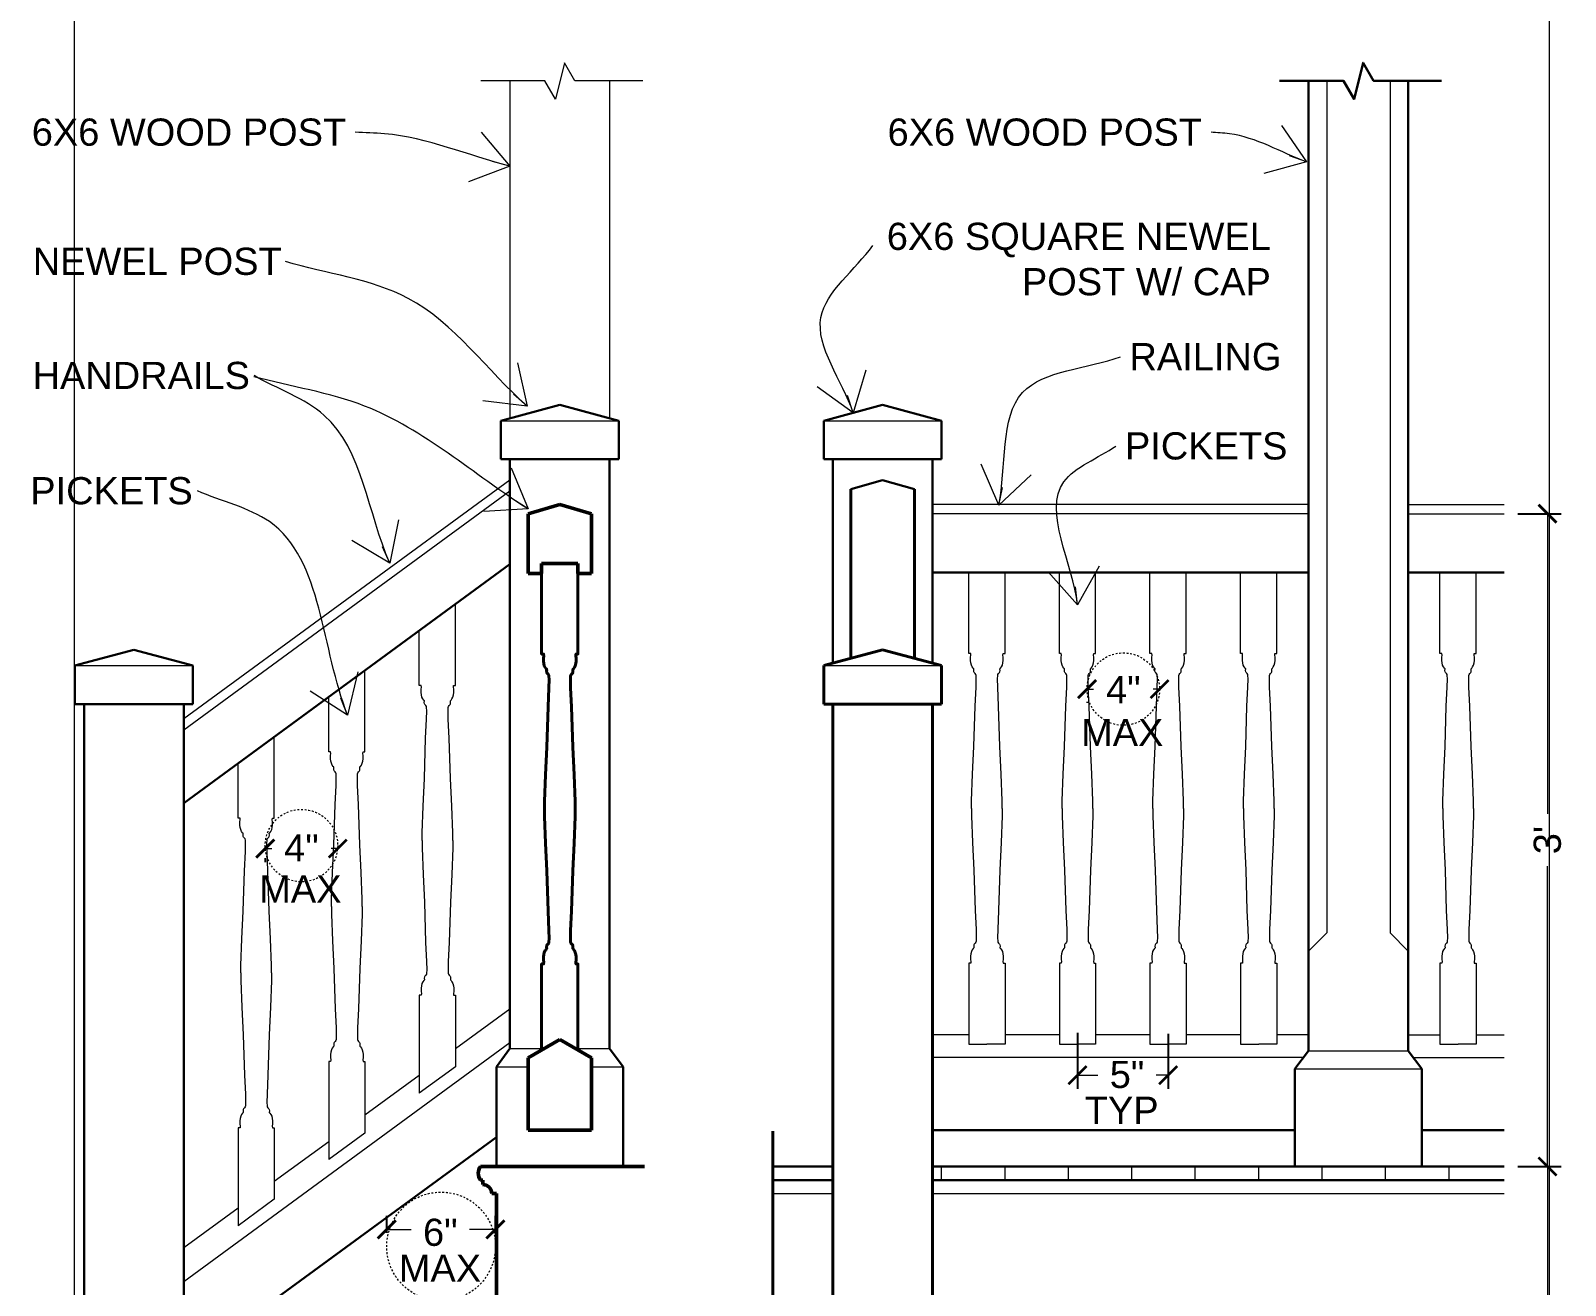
# Model space of a CAD drawing. Header units: inches. Extents: x -4969 to 16721, y 2489 to 24693.
# Drawn here: x 1691.4 to 1776.1, y 3640.9 to 3710.1 of the extents above; entities that cross this region are included whole.
import ezdxf

# ---------------------------------------------------------------- set-up
doc = ezdxf.new("R2010")
doc.units = ezdxf.units.IN
doc.header["$MEASUREMENT"] = 0
doc.linetypes.add('DASHED2', pattern=[0.375, 0.25, -0.125])
doc.layers.get('0').update_dxf_attribs({"lineweight": 5})
doc.layers.add('0-NPLT', color=1, linetype='Continuous', plot=False)
for name, color, linetype, lineweight in [('1', 1, 'Continuous', 9), ('2', 6, 'Continuous', 20), ('3', 3, 'Continuous', 30), ('4', 2, 'Continuous', 40), ('5', 4, 'Continuous', 50), ('A-DIMSx', 7, 'Continuous', 9), ('A-TEXTx', 7, 'Continuous', 20)]:
    doc.layers.add(name, color=color, linetype=linetype, lineweight=lineweight)
doc.styles.get("Standard").update_dxf_attribs({"font": 'Arial.ttf'})
doc.dimstyles.get("Standard").update_dxf_attribs({"dimtxt": 3, "dimasz": 2, "dimexe": 0.03125, "dimexo": 0.0625, "dimgap": 0.03125, "dimtad": 0, "dimtoh": 1, "dimdec": 4, "dimlfac": 0.99985, "dimzin": 0, "dimdsep": 46, "dimlunit": 4, "dimtxsty": 'Standard', "dimblk": 'ARCHTICK', "dimblk1": 'ARCHTICK', "dimblk2": 'ARCHTICK', "dimcen": 0.09, "dimclrt": 256, "dimadec": 0, "dimazin": 0, "dimtfac": 1, "dimtdec": 4, "dimtofl": 0, "dimtmove": 0, "dimatfit": 3, "dimfxl": 1, "dimtolj": 1, "dimtzin": 0, "dimarcsym": 0})

# ---------------------------------------------------------------- blocks, each defined once
blk = doc.blocks.new('_ArchTick')
at = {"color": 0, "linetype": 'ByBlock', "lineweight": 0, "const_width": 0.15}
blk.add_lwpolyline([(-0.5, -0.5), (0.5, 0.5)], dxfattribs=at)
blk = doc.blocks.new('*D688')
at = {"layer": 'A-DIMSx', "color": 0, "lineweight": -2, "ltscale": 0.1, "transparency": 16777216}
for p, q in [((1773.432, 3683.427), (1775.825, 3683.427)), ((1773.432, 3647.427), (1775.825, 3647.427))]:
    blk.add_line(p, q, dxfattribs=at)
at = {"layer": 'A-DIMSx', "color": 0, "lineweight": 5, "ltscale": 0.1, "transparency": 16777216}
for p, q in [((1775.075, 3683.427), (1775.075, 3666.866)), ((1775.075, 3647.427), (1775.075, 3663.987))]:
    blk.add_line(p, q, dxfattribs=at)
at = {"layer": 'Defpoints', "color": 0, "ltscale": 0.1, "transparency": 16777216}
for p in [(1772.682, 3683.427), (1775.075, 3683.427), (1772.682, 3647.427)]:
    blk.add_point(p, dxfattribs=at)
at = {"layer": 'A-DIMSx', "color": 0, "lineweight": 5, "ltscale": 0.1, "transparency": 16777216}
for p, rotation in [((1775.075, 3683.427), 90), ((1775.075, 3647.427), 270)]:
    blk.add_blockref('_ArchTick', p, dxfattribs=dict(at, rotation=rotation))
at = {"layer": 'A-DIMSx', "ltscale": 0.1, "transparency": 16777216, "insert": (1775.075, 3665.427), "char_height": 1.5, "attachment_point": 5, "rotation": 90}
blk.add_mtext("\\A1;3'", dxfattribs=at)
blk = doc.blocks.new('*D689')
at = {"layer": 'A-DIMSx', "color": 0, "lineweight": -2, "ltscale": 0.1, "transparency": 16777216}
for p, q in [((1773.432, 3647.427), (1775.825, 3647.427)), ((1773.432, 3622.957), (1775.825, 3622.957))]:
    blk.add_line(p, q, dxfattribs=at)
at = {"layer": 'A-DIMSx', "color": 0, "lineweight": 5, "ltscale": 0.1, "transparency": 16777216}
for p, q in [((1775.075, 3647.427), (1775.075, 3639.726)), ((1775.075, 3622.957), (1775.075, 3630.658))]:
    blk.add_line(p, q, dxfattribs=at)
at = {"layer": 'Defpoints', "color": 0, "ltscale": 0.1, "transparency": 16777216}
for p in [(1772.682, 3647.427), (1772.682, 3622.957), (1775.075, 3622.957)]:
    blk.add_point(p, dxfattribs=at)
at = {"layer": 'A-DIMSx', "color": 0, "lineweight": 5, "ltscale": 0.1, "transparency": 16777216}
for p, rotation in [((1775.075, 3647.427), 90), ((1775.075, 3622.957), 270)]:
    blk.add_blockref('_ArchTick', p, dxfattribs=dict(at, rotation=rotation))
at = {"layer": 'A-DIMSx', "ltscale": 0.1, "transparency": 16777216, "insert": (1775.075, 3635.192), "char_height": 1.5, "attachment_point": 5, "rotation": 90}
blk.add_mtext('\\A1;VARIES', dxfattribs=at)
blk = doc.blocks.new('*D690')
at = {"layer": 'A-DIMSx', "color": 0, "lineweight": -2, "ltscale": 0.1, "transparency": 16777216}
for p, q in [((1711.031, 3643.763), (1711.031, 3644.702)), ((1717.031, 3643.763), (1717.031, 3644.702))]:
    blk.add_line(p, q, dxfattribs=at)
at = {"layer": 'A-DIMSx', "color": 0, "lineweight": 5, "ltscale": 0.1, "transparency": 16777216}
for p, q in [((1711.031, 3643.952), (1712.374, 3643.952)), ((1717.031, 3643.952), (1715.606, 3643.952))]:
    blk.add_line(p, q, dxfattribs=at)
at = {"layer": 'Defpoints', "color": 0, "ltscale": 0.1, "transparency": 16777216}
for p in [(1717.031, 3643.952), (1711.031, 3643.013), (1717.031, 3643.013)]:
    blk.add_point(p, dxfattribs=at)
at = {"layer": 'A-DIMSx', "color": 0, "lineweight": 5, "ltscale": 0.1, "transparency": 16777216, "rotation": 180}
blk.add_blockref('_ArchTick', (1711.031, 3643.952), dxfattribs=at)
at = {"layer": 'A-DIMSx', "color": 0, "lineweight": 5, "ltscale": 0.1, "transparency": 16777216}
blk.add_blockref('_ArchTick', (1717.031, 3643.952), dxfattribs=at)
at = {"layer": 'A-DIMSx', "ltscale": 0.1, "transparency": 16777216, "insert": (1713.99, 3643.785), "char_height": 1.5, "attachment_point": 5}
blk.add_mtext('\\A1;6"', dxfattribs=at)
blk = doc.blocks.new('*D691')
at = {"layer": 'A-DIMSx', "color": 0, "lineweight": -2, "ltscale": 0.1, "transparency": 16777216}
for p, q in [((1749.145, 3654.803), (1749.145, 3651.706)), ((1754.145, 3654.748), (1754.145, 3651.706))]:
    blk.add_line(p, q, dxfattribs=at)
at = {"layer": 'A-DIMSx', "color": 0, "lineweight": 5, "ltscale": 0.1, "transparency": 16777216}
for p, q in [((1749.145, 3652.456), (1750.266, 3652.456)), ((1754.145, 3652.456), (1753.49, 3652.456))]:
    blk.add_line(p, q, dxfattribs=at)
at = {"layer": 'Defpoints', "color": 0, "ltscale": 0.1, "transparency": 16777216}
for p in [(1749.145, 3655.553), (1754.145, 3655.498), (1754.145, 3652.456)]:
    blk.add_point(p, dxfattribs=at)
at = {"layer": 'A-DIMSx', "color": 0, "lineweight": 5, "ltscale": 0.1, "transparency": 16777216, "rotation": 180}
blk.add_blockref('_ArchTick', (1749.145, 3652.456), dxfattribs=at)
at = {"layer": 'A-DIMSx', "color": 0, "lineweight": 5, "ltscale": 0.1, "transparency": 16777216}
blk.add_blockref('_ArchTick', (1754.145, 3652.456), dxfattribs=at)
at = {"layer": 'A-DIMSx', "ltscale": 0.1, "transparency": 16777216, "insert": (1751.878, 3652.49), "char_height": 1.5, "attachment_point": 5}
blk.add_mtext('\\A1;5"', dxfattribs=at)
blk = doc.blocks.new('*D692')
at = {"layer": 'A-DIMSx', "color": 0, "lineweight": 5, "ltscale": 0.1, "transparency": 16777216}
for p, q in [((1749.674, 3673.754), (1750.032, 3673.754)), ((1753.674, 3673.754), (1753.317, 3673.754))]:
    blk.add_line(p, q, dxfattribs=at)
at = {"layer": 'A-DIMSx', "color": 0, "lineweight": -2, "ltscale": 0.1, "transparency": 16777216}
blk.add_line((1749.674, 3673.055), (1749.674, 3673.004), dxfattribs=at)
at = {"layer": 'Defpoints', "color": 0, "ltscale": 0.1, "transparency": 16777216}
for p in [(1749.674, 3673.805), (1753.674, 3673.754), (1753.674, 3673.754)]:
    blk.add_point(p, dxfattribs=at)
at = {"layer": 'A-DIMSx', "color": 0, "lineweight": 5, "ltscale": 0.1, "transparency": 16777216, "rotation": 180}
blk.add_blockref('_ArchTick', (1749.674, 3673.754), dxfattribs=at)
at = {"layer": 'A-DIMSx', "color": 0, "lineweight": 5, "ltscale": 0.1, "transparency": 16777216}
blk.add_blockref('_ArchTick', (1753.674, 3673.754), dxfattribs=at)
at = {"layer": 'A-DIMSx', "ltscale": 0.1, "transparency": 16777216, "insert": (1751.674, 3673.727), "char_height": 1.5, "attachment_point": 5}
blk.add_mtext('\\A1;4"', dxfattribs=at)
blk = doc.blocks.new('*D693')
at = {"layer": 'A-DIMSx', "color": 0, "lineweight": 5, "ltscale": 0.1, "transparency": 16777216}
for p, q in [((1704.328, 3664.958), (1704.686, 3664.958)), ((1708.328, 3664.958), (1707.97, 3664.958))]:
    blk.add_line(p, q, dxfattribs=at)
at = {"layer": 'A-DIMSx', "color": 0, "lineweight": -2, "ltscale": 0.1, "transparency": 16777216}
blk.add_line((1704.328, 3664.421), (1704.328, 3664.208), dxfattribs=at)
at = {"layer": 'Defpoints', "color": 0, "ltscale": 0.1, "transparency": 16777216}
for p in [(1704.328, 3665.171), (1708.328, 3664.958), (1708.328, 3664.958)]:
    blk.add_point(p, dxfattribs=at)
at = {"layer": 'A-DIMSx', "color": 0, "lineweight": 5, "ltscale": 0.1, "transparency": 16777216, "rotation": 180}
blk.add_blockref('_ArchTick', (1704.328, 3664.958), dxfattribs=at)
at = {"layer": 'A-DIMSx', "color": 0, "lineweight": 5, "ltscale": 0.1, "transparency": 16777216}
blk.add_blockref('_ArchTick', (1708.328, 3664.958), dxfattribs=at)
at = {"layer": 'A-DIMSx', "ltscale": 0.1, "transparency": 16777216, "insert": (1706.328, 3664.997), "char_height": 1.5, "attachment_point": 5}
blk.add_mtext('\\A1;4"', dxfattribs=at)

msp = doc.modelspace()

# ---------------------------------------------------------------- linework, layer by layer
at = {"layer": '0-NPLT', "lineweight": 9, "ltscale": 0.1}
msp.add_lwpolyline([(1775.1907591, 3756.9627845), (1693.7923718, 3756.9627845), (1693.7923718, 3599.8218947), (1775.1907591, 3599.8218947)], close=True, dxfattribs=at)
at = {"layer": '1'}
for p, q in [((1717.831217, 3707.29416), (1717.831217, 3688.689745)), ((1723.331217, 3707.29416), (1723.331217, 3688.689745)), ((1741.6452116, 3646.6767288), (1741.6452116, 3647.4267288)), ((1745.1452116, 3646.6767288), (1745.1452116, 3647.4267288)), ((1748.6452116, 3646.6767288), (1748.6452116, 3647.4267288)), ((1752.1452116, 3646.6767288), (1752.1452116, 3647.4267288)), ((1755.6452116, 3646.6767288), (1755.6452116, 3647.4267288)), ((1759.1452116, 3646.6767288), (1759.1452116, 3647.4267288)), ((1762.6452116, 3646.6767288), (1762.6452116, 3647.4267288)), ((1766.1452116, 3646.6767288), (1766.1452116, 3647.4267288)), ((1769.6452116, 3646.6767288), (1769.6452116, 3647.4267288)), ((1732.3408751, 3645.9267288), (1735.6452116, 3645.9267288)), ((1741.1452116, 3645.9267288), (1772.6820693, 3645.9267288))]:
    msp.add_line(p, q, dxfattribs=at)
at = {"layer": '1', "ltscale": 0.25}
for p, q in [((1762.8952115, 3707.29416), (1762.8952115, 3660.3017288)), ((1766.3952115, 3707.29416), (1766.3952115, 3660.3017288)), ((1717.331217, 3688.555748), (1723.831217, 3688.555748)), ((1735.1452116, 3688.555748), (1741.6452116, 3688.555748)), ((1717.831217, 3684.6614842), (1699.831217, 3671.4907525)), ((1761.8952115, 3683.4267288), (1741.1452116, 3683.4267288)), ((1767.3952115, 3683.4267288), (1772.6820693, 3683.4267288)), ((1693.831217, 3675.055748), (1700.331217, 3675.055748)), ((1762.8952115, 3660.3017288), (1761.8952115, 3659.3017288)), ((1766.3952115, 3660.3017288), (1767.3952115, 3659.3017288)), ((1766.3952115, 3660.3017288), (1767.3952115, 3659.3017288)), ((1761.8952115, 3653.8017288), (1767.3952115, 3653.8017288)), ((1761.1452115, 3652.8017288), (1768.1452115, 3652.8017288))]:
    msp.add_line(p, q, dxfattribs=at)
at = {"layer": '1', "flags": 128}
msp.add_lwpolyline([(1725.1561597, 3707.29416), (1721.4178686, 3707.29416), (1720.8405183, 3708.29416), (1720.3405183, 3706.29416), (1719.7631681, 3707.29416), (1716.2219829, 3707.29416)], dxfattribs=at)
at = {"layer": '1', "linetype": 'DASHED2', "ltscale": 0.25}
for centre, radius in [((1751.6743136, 3673.754245), 2), ((1706.3281027, 3665.1204356), 2), ((1714.0312091, 3643.0133461), 3)]:
    msp.add_circle(centre, radius, dxfattribs=at)
at = {"layer": '2', "ltscale": 0.25}
for p, q in [((1717.831217, 3685.2810396), (1699.831217, 3672.1103079)), ((1761.8952115, 3683.9267288), (1741.1452116, 3683.9267288)), ((1767.3952115, 3683.9267288), (1772.6820693, 3683.9267288)), ((1735.1452116, 3675.055748), (1741.6452116, 3675.055748)), ((1717.831217, 3656.0993062), (1714.831217, 3653.9041842)), ((1743.1452116, 3654.6767288), (1741.1452116, 3654.6767288)), ((1748.1452116, 3654.6767288), (1745.1452116, 3654.6767288)), ((1753.1452116, 3654.6767288), (1750.1452116, 3654.6767288)), ((1758.1452116, 3654.6767288), (1755.1452116, 3654.6767288)), ((1761.8952115, 3654.6767288), (1760.1452116, 3654.6767288)), ((1717.831217, 3654.24064), (1699.831217, 3641.0699083)), ((1717.831217, 3653.9267288), (1719.581217, 3653.9267288)), ((1721.581217, 3653.9267288), (1723.331217, 3653.9267288)), ((1714.831217, 3652.9270732), (1712.831217, 3651.4636585)), ((1717.081217, 3652.9267288), (1718.831217, 3652.9267288)), ((1722.331217, 3652.9267288), (1724.081217, 3652.9267288)), ((1761.6139615, 3653.4267288), (1741.1452116, 3653.4267288)), ((1767.6764615, 3653.4267288), (1772.6820693, 3653.4267288)), ((1712.831217, 3652.4407696), (1709.831217, 3650.2456476)), ((1707.831217, 3648.782233), (1704.831217, 3646.5871111)), ((1709.831217, 3649.269767), (1707.831217, 3647.8063524)), ((1702.831217, 3645.1236964), (1699.831217, 3642.9285745)), ((1704.831217, 3645.6124609), (1702.831217, 3644.1490462))]:
    msp.add_line(p, q, dxfattribs=at)
at = {"layer": '2'}
for p, q in [((1767.3952115, 3654.6767288), (1769.1452114, 3654.6767288)), ((1771.1452114, 3654.6767288), (1772.6943098, 3654.6767288))]:
    msp.add_line(p, q, dxfattribs=at)
for points in [[(1743.3007545, 3667.1767288), (1743.3012378, 3667.5962579), (1743.3503651, 3669.0613756), (1743.4241083, 3670.5831676), (1743.4948073, 3672.8139918), (1743.5484387, 3673.8665088), (1743.5528105, 3674.3172625), (1743.54852, 3674.5017546), (1743.539939, 3674.5661124), (1743.5013243, 3674.6090175), (1743.4455476, 3674.6647942), (1743.4283856, 3674.7076994), (1743.4198045, 3674.7720571), (1743.4240951, 3674.87932), (1743.3897709, 3674.9136441), (1743.3425753, 3674.9780018), (1743.2910891, 3675.0809742), (1743.265346, 3675.1968181), (1743.2438934, 3675.3341145), (1743.2438934, 3675.5057351), (1743.256765, 3675.621579), (1743.2524745, 3675.7202609), (1743.1452116, 3675.7202609), (1743.1452116, 3680.1767288), (1744.1452116, 3680.1767288)], [(1744.9896687, 3667.1767288), (1744.9891853, 3667.5962579), (1744.9400581, 3669.0613756), (1744.8663149, 3670.5831676), (1744.7956159, 3672.8139918), (1744.7419845, 3673.8665088), (1744.7376127, 3674.3172625), (1744.7419032, 3674.5017546), (1744.7504842, 3674.5661124), (1744.7890988, 3674.6090175), (1744.8448755, 3674.6647942), (1744.8620376, 3674.7076994), (1744.8706186, 3674.7720571), (1744.8663281, 3674.87932), (1744.9006522, 3674.9136441), (1744.9478479, 3674.9780018), (1744.9993341, 3675.0809742), (1745.0250772, 3675.1968181), (1745.0465297, 3675.3341145), (1745.0465297, 3675.5057351), (1745.0336582, 3675.621579), (1745.0379487, 3675.7202609), (1745.1452116, 3675.7202609), (1745.1452116, 3680.1767288), (1744.1452116, 3680.1767288)], [(1748.3007545, 3667.1767288), (1748.3012378, 3667.5962579), (1748.3503651, 3669.0613756), (1748.4241083, 3670.5831676), (1748.4948073, 3672.8139918), (1748.5484387, 3673.8665088), (1748.5528105, 3674.3172625), (1748.54852, 3674.5017546), (1748.539939, 3674.5661124), (1748.5013243, 3674.6090175), (1748.4455476, 3674.6647942), (1748.4283856, 3674.7076994), (1748.4198045, 3674.7720571), (1748.4240951, 3674.87932), (1748.3897709, 3674.9136441), (1748.3425753, 3674.9780018), (1748.2910891, 3675.0809742), (1748.265346, 3675.1968181), (1748.2438934, 3675.3341145), (1748.2438934, 3675.5057351), (1748.256765, 3675.621579), (1748.2524745, 3675.7202609), (1748.1452116, 3675.7202609), (1748.1452116, 3680.1767288), (1749.1452116, 3680.1767288)], [(1749.9896687, 3667.1767288), (1749.9891853, 3667.5962579), (1749.9400581, 3669.0613756), (1749.8663149, 3670.5831676), (1749.7956159, 3672.8139918), (1749.7419845, 3673.8665088), (1749.7376127, 3674.3172625), (1749.7419032, 3674.5017546), (1749.7504842, 3674.5661124), (1749.7890988, 3674.6090175), (1749.8448755, 3674.6647942), (1749.8620376, 3674.7076994), (1749.8706186, 3674.7720571), (1749.8663281, 3674.87932), (1749.9006522, 3674.9136441), (1749.9478479, 3674.9780018), (1749.9993341, 3675.0809742), (1750.0250772, 3675.1968181), (1750.0465297, 3675.3341145), (1750.0465297, 3675.5057351), (1750.0336582, 3675.621579), (1750.0379487, 3675.7202609), (1750.1452116, 3675.7202609), (1750.1452116, 3680.1767288), (1749.1452116, 3680.1767288)], [(1753.3007545, 3667.1767288), (1753.3012378, 3667.5962579), (1753.3503651, 3669.0613756), (1753.4241083, 3670.5831676), (1753.4948073, 3672.8139918), (1753.5484387, 3673.8665088), (1753.5528105, 3674.3172625), (1753.54852, 3674.5017546), (1753.539939, 3674.5661124), (1753.5013243, 3674.6090175), (1753.4455476, 3674.6647942), (1753.4283856, 3674.7076994), (1753.4198045, 3674.7720571), (1753.4240951, 3674.87932), (1753.3897709, 3674.9136441), (1753.3425753, 3674.9780018), (1753.2910891, 3675.0809742), (1753.265346, 3675.1968181), (1753.2438934, 3675.3341145), (1753.2438934, 3675.5057351), (1753.256765, 3675.621579), (1753.2524745, 3675.7202609), (1753.1452116, 3675.7202609), (1753.1452116, 3680.1767288), (1754.1452116, 3680.1767288)], [(1754.9896687, 3667.1767288), (1754.9891853, 3667.5962579), (1754.9400581, 3669.0613756), (1754.8663149, 3670.5831676), (1754.7956159, 3672.8139918), (1754.7419845, 3673.8665088), (1754.7376127, 3674.3172625), (1754.7419032, 3674.5017546), (1754.7504842, 3674.5661124), (1754.7890988, 3674.6090175), (1754.8448755, 3674.6647942), (1754.8620376, 3674.7076994), (1754.8706186, 3674.7720571), (1754.8663281, 3674.87932), (1754.9006522, 3674.9136441), (1754.9478479, 3674.9780018), (1754.9993341, 3675.0809742), (1755.0250772, 3675.1968181), (1755.0465297, 3675.3341145), (1755.0465297, 3675.5057351), (1755.0336582, 3675.621579), (1755.0379487, 3675.7202609), (1755.1452116, 3675.7202609), (1755.1452116, 3680.1767288), (1754.1452116, 3680.1767288)], [(1758.3007545, 3667.1767288), (1758.3012378, 3667.5962579), (1758.3503651, 3669.0613756), (1758.4241083, 3670.5831676), (1758.4948073, 3672.8139918), (1758.5484387, 3673.8665088), (1758.5528105, 3674.3172625), (1758.54852, 3674.5017546), (1758.539939, 3674.5661124), (1758.5013243, 3674.6090175), (1758.4455476, 3674.6647942), (1758.4283856, 3674.7076994), (1758.4198045, 3674.7720571), (1758.4240951, 3674.87932), (1758.3897709, 3674.9136441), (1758.3425753, 3674.9780018), (1758.2910891, 3675.0809742), (1758.265346, 3675.1968181), (1758.2438934, 3675.3341145), (1758.2438934, 3675.5057351), (1758.256765, 3675.621579), (1758.2524745, 3675.7202609), (1758.1452116, 3675.7202609), (1758.1452116, 3680.1767288), (1759.1452116, 3680.1767288)], [(1759.9896687, 3667.1767288), (1759.9891853, 3667.5962579), (1759.9400581, 3669.0613756), (1759.8663149, 3670.5831676), (1759.7956159, 3672.8139918), (1759.7419845, 3673.8665088), (1759.7376127, 3674.3172625), (1759.7419032, 3674.5017546), (1759.7504842, 3674.5661124), (1759.7890988, 3674.6090175), (1759.8448755, 3674.6647942), (1759.8620376, 3674.7076994), (1759.8706186, 3674.7720571), (1759.8663281, 3674.87932), (1759.9006522, 3674.9136441), (1759.9478479, 3674.9780018), (1759.9993341, 3675.0809742), (1760.0250772, 3675.1968181), (1760.0465297, 3675.3341145), (1760.0465297, 3675.5057351), (1760.0336582, 3675.621579), (1760.0379487, 3675.7202609), (1760.1452116, 3675.7202609), (1760.1452116, 3680.1767288), (1759.1452116, 3680.1767288)], [(1769.3007543, 3667.1767288), (1769.3012376, 3667.5962579), (1769.3503649, 3669.0613756), (1769.4241081, 3670.5831676), (1769.494807, 3672.8139918), (1769.5484385, 3673.8665088), (1769.5528103, 3674.3172625), (1769.5485198, 3674.5017546), (1769.5399387, 3674.5661124), (1769.5013241, 3674.6090175), (1769.4455474, 3674.6647942), (1769.4283854, 3674.7076994), (1769.4198043, 3674.7720571), (1769.4240948, 3674.87932), (1769.3897707, 3674.9136441), (1769.3425751, 3674.9780018), (1769.2910889, 3675.0809742), (1769.2653458, 3675.1968181), (1769.2438932, 3675.3341145), (1769.2438932, 3675.5057351), (1769.2567648, 3675.621579), (1769.2524742, 3675.7202609), (1769.1452114, 3675.7202609), (1769.1452114, 3680.1767288), (1770.1452114, 3680.1767288)], [(1770.9896684, 3667.1767288), (1770.9891851, 3667.5962579), (1770.9400579, 3669.0613756), (1770.8663146, 3670.5831676), (1770.7956157, 3672.8139918), (1770.7419843, 3673.8665088), (1770.7376124, 3674.3172625), (1770.741903, 3674.5017546), (1770.750484, 3674.5661124), (1770.7890986, 3674.6090175), (1770.8448753, 3674.6647942), (1770.8620374, 3674.7076994), (1770.8706184, 3674.7720571), (1770.8663279, 3674.87932), (1770.900652, 3674.9136441), (1770.9478477, 3674.9780018), (1770.9993339, 3675.0809742), (1771.0250769, 3675.1968181), (1771.0465295, 3675.3341145), (1771.0465295, 3675.5057351), (1771.033658, 3675.621579), (1771.0379485, 3675.7202609), (1771.1452114, 3675.7202609), (1771.1452114, 3680.1767288), (1770.1452114, 3680.1767288)], [(1712.98676, 3665.4119014), (1712.9872433, 3665.8314305), (1713.0363705, 3667.2965482), (1713.1101138, 3668.8183402), (1713.1808127, 3671.0491644), (1713.2344442, 3672.1016814), (1713.238816, 3672.5524351), (1713.2345255, 3672.7369272), (1713.2259444, 3672.801285), (1713.1873298, 3672.8441901), (1713.1315531, 3672.8999668), (1713.114391, 3672.9428719), (1713.10581, 3673.0072297), (1713.1101005, 3673.1144925), (1713.0757764, 3673.1488167), (1713.0285807, 3673.2131744), (1712.9770946, 3673.3161467), (1712.9513515, 3673.4319907), (1712.9298989, 3673.5692871), (1712.9298989, 3673.7409077), (1712.9427704, 3673.8567516), (1712.9384799, 3673.9554335), (1712.831217, 3673.9554335), (1712.831217, 3676.9758375), (1714.7938378, 3678.4119014)], [(1714.6756741, 3665.4119014), (1714.6751908, 3665.8314305), (1714.6260636, 3667.2965482), (1714.5523203, 3668.8183402), (1714.4816214, 3671.0491644), (1714.4279899, 3672.1016814), (1714.4236181, 3672.5524351), (1714.4279086, 3672.7369272), (1714.4364897, 3672.801285), (1714.4751043, 3672.8441901), (1714.530881, 3672.8999668), (1714.5480431, 3672.9428719), (1714.5566241, 3673.0072297), (1714.5523336, 3673.1144925), (1714.5866577, 3673.1488167), (1714.6338534, 3673.2131744), (1714.6853395, 3673.3161467), (1714.7110826, 3673.4319907), (1714.7325352, 3673.5692871), (1714.7325352, 3673.7409077), (1714.7196637, 3673.8567516), (1714.7239542, 3673.9554335), (1714.831217, 3673.9554335), (1714.831217, 3678.4392521)], [(1707.98676, 3661.7545953), (1707.9872433, 3662.1741244), (1708.0363705, 3663.639242), (1708.1101138, 3665.161034), (1708.1808127, 3667.3918582), (1708.2344442, 3668.4443752), (1708.238816, 3668.8951289), (1708.2345255, 3669.0796211), (1708.2259444, 3669.1439788), (1708.1873298, 3669.1868839), (1708.1315531, 3669.2426606), (1708.114391, 3669.2855658), (1708.10581, 3669.3499235), (1708.1101005, 3669.4571864), (1708.0757764, 3669.4915105), (1708.0285807, 3669.5558682), (1707.9770946, 3669.6588406), (1707.9513515, 3669.7746845), (1707.9298989, 3669.911981), (1707.9298989, 3670.0836016), (1707.9427704, 3670.1994455), (1707.9384799, 3670.2981273), (1707.831217, 3670.2981273), (1707.831217, 3673.3185313), (1709.7938378, 3674.7545953)], [(1709.6756741, 3661.7545953), (1709.6751908, 3662.1741244), (1709.6260636, 3663.639242), (1709.5523203, 3665.161034), (1709.4816214, 3667.3918582), (1709.4279899, 3668.4443752), (1709.4236181, 3668.8951289), (1709.4279086, 3669.0796211), (1709.4364897, 3669.1439788), (1709.4751043, 3669.1868839), (1709.530881, 3669.2426606), (1709.5480431, 3669.2855658), (1709.5566241, 3669.3499235), (1709.5523336, 3669.4571864), (1709.5866577, 3669.4915105), (1709.6338534, 3669.5558682), (1709.6853395, 3669.6588406), (1709.7110826, 3669.7746845), (1709.7325352, 3669.911981), (1709.7325352, 3670.0836016), (1709.7196637, 3670.1994455), (1709.7239542, 3670.2981273), (1709.831217, 3670.2981273), (1709.831217, 3674.781946)], [(1702.98676, 3658.0972891), (1702.9872433, 3658.5168182), (1703.0363705, 3659.9819358), (1703.1101138, 3661.5037279), (1703.1808127, 3663.7345521), (1703.2344442, 3664.787069), (1703.238816, 3665.2378228), (1703.2345255, 3665.4223149), (1703.2259444, 3665.4866726), (1703.1873298, 3665.5295778), (1703.1315531, 3665.5853545), (1703.114391, 3665.6282596), (1703.10581, 3665.6926174), (1703.1101005, 3665.7998802), (1703.0757764, 3665.8342043), (1703.0285807, 3665.8985621), (1702.9770946, 3666.0015344), (1702.9513515, 3666.1173783), (1702.9298989, 3666.2546748), (1702.9298989, 3666.4262954), (1702.9427704, 3666.5421393), (1702.9384799, 3666.6408212), (1702.831217, 3666.6408212), (1702.831217, 3669.6612252), (1704.7938378, 3671.0972891)], [(1704.6756741, 3658.0972891), (1704.6751908, 3658.5168182), (1704.6260636, 3659.9819358), (1704.5523203, 3661.5037279), (1704.4816214, 3663.7345521), (1704.4279899, 3664.787069), (1704.4236181, 3665.2378228), (1704.4279086, 3665.4223149), (1704.4364897, 3665.4866726), (1704.4751043, 3665.5295778), (1704.530881, 3665.5853545), (1704.5480431, 3665.6282596), (1704.5566241, 3665.6926174), (1704.5523336, 3665.7998802), (1704.5866577, 3665.8342043), (1704.6338534, 3665.8985621), (1704.6853395, 3666.0015344), (1704.7110826, 3666.1173783), (1704.7325352, 3666.2546748), (1704.7325352, 3666.4262954), (1704.7196637, 3666.5421393), (1704.7239542, 3666.6408212), (1704.831217, 3666.6408212), (1704.831217, 3671.1246398)], [(1743.3007545, 3667.1767288), (1743.3012378, 3666.7571997), (1743.3503651, 3665.2920821), (1743.4241083, 3663.7702901), (1743.4948073, 3661.5394659), (1743.5484387, 3660.4869489), (1743.5528105, 3660.0361952), (1743.54852, 3659.851703), (1743.539939, 3659.7873453), (1743.5013243, 3659.7444402), (1743.4455476, 3659.6886635), (1743.4283856, 3659.6457583), (1743.4198045, 3659.5814006), (1743.4240951, 3659.4741377), (1743.3897709, 3659.4398136), (1743.3425753, 3659.3754559), (1743.2910891, 3659.2724835), (1743.265346, 3659.1566396), (1743.2438934, 3659.0193431), (1743.2438934, 3658.8477225), (1743.256765, 3658.7318786), (1743.2524745, 3658.6331968), (1743.1452116, 3658.6331968), (1743.1452116, 3654.1767288), (1744.1452116, 3654.1767288)], [(1744.9896687, 3667.1767288), (1744.9891853, 3666.7571997), (1744.9400581, 3665.2920821), (1744.8663149, 3663.7702901), (1744.7956159, 3661.5394659), (1744.7419845, 3660.4869489), (1744.7376127, 3660.0361952), (1744.7419032, 3659.851703), (1744.7504842, 3659.7873453), (1744.7890988, 3659.7444402), (1744.8448755, 3659.6886635), (1744.8620376, 3659.6457583), (1744.8706186, 3659.5814006), (1744.8663281, 3659.4741377), (1744.9006522, 3659.4398136), (1744.9478479, 3659.3754559), (1744.9993341, 3659.2724835), (1745.0250772, 3659.1566396), (1745.0465297, 3659.0193431), (1745.0465297, 3658.8477225), (1745.0336582, 3658.7318786), (1745.0379487, 3658.6331968), (1745.1452116, 3658.6331968), (1745.1452116, 3654.1767288), (1744.1452116, 3654.1767288)], [(1748.3007545, 3667.1767288), (1748.3012378, 3666.7571997), (1748.3503651, 3665.2920821), (1748.4241083, 3663.7702901), (1748.4948073, 3661.5394659), (1748.5484387, 3660.4869489), (1748.5528105, 3660.0361952), (1748.54852, 3659.851703), (1748.539939, 3659.7873453), (1748.5013243, 3659.7444402), (1748.4455476, 3659.6886635), (1748.4283856, 3659.6457583), (1748.4198045, 3659.5814006), (1748.4240951, 3659.4741377), (1748.3897709, 3659.4398136), (1748.3425753, 3659.3754559), (1748.2910891, 3659.2724835), (1748.265346, 3659.1566396), (1748.2438934, 3659.0193431), (1748.2438934, 3658.8477225), (1748.256765, 3658.7318786), (1748.2524745, 3658.6331968), (1748.1452116, 3658.6331968), (1748.1452116, 3654.1767288), (1749.1452116, 3654.1767288)], [(1749.9896687, 3667.1767288), (1749.9891853, 3666.7571997), (1749.9400581, 3665.2920821), (1749.8663149, 3663.7702901), (1749.7956159, 3661.5394659), (1749.7419845, 3660.4869489), (1749.7376127, 3660.0361952), (1749.7419032, 3659.851703), (1749.7504842, 3659.7873453), (1749.7890988, 3659.7444402), (1749.8448755, 3659.6886635), (1749.8620376, 3659.6457583), (1749.8706186, 3659.5814006), (1749.8663281, 3659.4741377), (1749.9006522, 3659.4398136), (1749.9478479, 3659.3754559), (1749.9993341, 3659.2724835), (1750.0250772, 3659.1566396), (1750.0465297, 3659.0193431), (1750.0465297, 3658.8477225), (1750.0336582, 3658.7318786), (1750.0379487, 3658.6331968), (1750.1452116, 3658.6331968), (1750.1452116, 3654.1767288), (1749.1452116, 3654.1767288)], [(1753.3007545, 3667.1767288), (1753.3012378, 3666.7571997), (1753.3503651, 3665.2920821), (1753.4241083, 3663.7702901), (1753.4948073, 3661.5394659), (1753.5484387, 3660.4869489), (1753.5528105, 3660.0361952), (1753.54852, 3659.851703), (1753.539939, 3659.7873453), (1753.5013243, 3659.7444402), (1753.4455476, 3659.6886635), (1753.4283856, 3659.6457583), (1753.4198045, 3659.5814006), (1753.4240951, 3659.4741377), (1753.3897709, 3659.4398136), (1753.3425753, 3659.3754559), (1753.2910891, 3659.2724835), (1753.265346, 3659.1566396), (1753.2438934, 3659.0193431), (1753.2438934, 3658.8477225), (1753.256765, 3658.7318786), (1753.2524745, 3658.6331968), (1753.1452116, 3658.6331968), (1753.1452116, 3654.1767288), (1754.1452116, 3654.1767288)], [(1754.9896687, 3667.1767288), (1754.9891853, 3666.7571997), (1754.9400581, 3665.2920821), (1754.8663149, 3663.7702901), (1754.7956159, 3661.5394659), (1754.7419845, 3660.4869489), (1754.7376127, 3660.0361952), (1754.7419032, 3659.851703), (1754.7504842, 3659.7873453), (1754.7890988, 3659.7444402), (1754.8448755, 3659.6886635), (1754.8620376, 3659.6457583), (1754.8706186, 3659.5814006), (1754.8663281, 3659.4741377), (1754.9006522, 3659.4398136), (1754.9478479, 3659.3754559), (1754.9993341, 3659.2724835), (1755.0250772, 3659.1566396), (1755.0465297, 3659.0193431), (1755.0465297, 3658.8477225), (1755.0336582, 3658.7318786), (1755.0379487, 3658.6331968), (1755.1452116, 3658.6331968), (1755.1452116, 3654.1767288), (1754.1452116, 3654.1767288)], [(1758.3007545, 3667.1767288), (1758.3012378, 3666.7571997), (1758.3503651, 3665.2920821), (1758.4241083, 3663.7702901), (1758.4948073, 3661.5394659), (1758.5484387, 3660.4869489), (1758.5528105, 3660.0361952), (1758.54852, 3659.851703), (1758.539939, 3659.7873453), (1758.5013243, 3659.7444402), (1758.4455476, 3659.6886635), (1758.4283856, 3659.6457583), (1758.4198045, 3659.5814006), (1758.4240951, 3659.4741377), (1758.3897709, 3659.4398136), (1758.3425753, 3659.3754559), (1758.2910891, 3659.2724835), (1758.265346, 3659.1566396), (1758.2438934, 3659.0193431), (1758.2438934, 3658.8477225), (1758.256765, 3658.7318786), (1758.2524745, 3658.6331968), (1758.1452116, 3658.6331968), (1758.1452116, 3654.1767288), (1759.1452116, 3654.1767288)], [(1759.9896687, 3667.1767288), (1759.9891853, 3666.7571997), (1759.9400581, 3665.2920821), (1759.8663149, 3663.7702901), (1759.7956159, 3661.5394659), (1759.7419845, 3660.4869489), (1759.7376127, 3660.0361952), (1759.7419032, 3659.851703), (1759.7504842, 3659.7873453), (1759.7890988, 3659.7444402), (1759.8448755, 3659.6886635), (1759.8620376, 3659.6457583), (1759.8706186, 3659.5814006), (1759.8663281, 3659.4741377), (1759.9006522, 3659.4398136), (1759.9478479, 3659.3754559), (1759.9993341, 3659.2724835), (1760.0250772, 3659.1566396), (1760.0465297, 3659.0193431), (1760.0465297, 3658.8477225), (1760.0336582, 3658.7318786), (1760.0379487, 3658.6331968), (1760.1452116, 3658.6331968), (1760.1452116, 3654.1767288), (1759.1452116, 3654.1767288)], [(1769.3007543, 3667.1767288), (1769.3012376, 3666.7571997), (1769.3503649, 3665.2920821), (1769.4241081, 3663.7702901), (1769.494807, 3661.5394659), (1769.5484385, 3660.4869489), (1769.5528103, 3660.0361952), (1769.5485198, 3659.851703), (1769.5399387, 3659.7873453), (1769.5013241, 3659.7444402), (1769.4455474, 3659.6886635), (1769.4283854, 3659.6457583), (1769.4198043, 3659.5814006), (1769.4240948, 3659.4741377), (1769.3897707, 3659.4398136), (1769.3425751, 3659.3754559), (1769.2910889, 3659.2724835), (1769.2653458, 3659.1566396), (1769.2438932, 3659.0193431), (1769.2438932, 3658.8477225), (1769.2567648, 3658.7318786), (1769.2524742, 3658.6331968), (1769.1452114, 3658.6331968), (1769.1452114, 3654.1767288), (1770.1452114, 3654.1767288)], [(1770.9896684, 3667.1767288), (1770.9891851, 3666.7571997), (1770.9400579, 3665.2920821), (1770.8663146, 3663.7702901), (1770.7956157, 3661.5394659), (1770.7419843, 3660.4869489), (1770.7376124, 3660.0361952), (1770.741903, 3659.851703), (1770.750484, 3659.7873453), (1770.7890986, 3659.7444402), (1770.8448753, 3659.6886635), (1770.8620374, 3659.6457583), (1770.8706184, 3659.5814006), (1770.8663279, 3659.4741377), (1770.900652, 3659.4398136), (1770.9478477, 3659.3754559), (1770.9993339, 3659.2724835), (1771.0250769, 3659.1566396), (1771.0465295, 3659.0193431), (1771.0465295, 3658.8477225), (1771.033658, 3658.7318786), (1771.0379485, 3658.6331968), (1771.1452114, 3658.6331968), (1771.1452114, 3654.1767288), (1770.1452114, 3654.1767288)], [(1712.98676, 3665.4119014), (1712.9872433, 3664.9923723), (1713.0363705, 3663.5272547), (1713.1101138, 3662.0054627), (1713.1808127, 3659.7746385), (1713.2344442, 3658.7221215), (1713.238816, 3658.2713678), (1713.2345255, 3658.0868756), (1713.2259444, 3658.0225179), (1713.1873298, 3657.9796128), (1713.1315531, 3657.9238361), (1713.114391, 3657.8809309), (1713.10581, 3657.8165732), (1713.1101005, 3657.7093103), (1713.0757764, 3657.6749862), (1713.0285807, 3657.6106285), (1712.9770946, 3657.5076561), (1712.9513515, 3657.3918122), (1712.9298989, 3657.2545157), (1712.9298989, 3657.0828951), (1712.9427704, 3656.9670512), (1712.9384799, 3656.8683694), (1712.831217, 3656.8683694), (1712.831217, 3651.4636585)], [(1714.6756741, 3665.4119014), (1714.6751908, 3664.9923723), (1714.6260636, 3663.5272547), (1714.5523203, 3662.0054627), (1714.4816214, 3659.7746385), (1714.4279899, 3658.7221215), (1714.4236181, 3658.2713678), (1714.4279086, 3658.0868756), (1714.4364897, 3658.0225179), (1714.4751043, 3657.9796128), (1714.530881, 3657.9238361), (1714.5480431, 3657.8809309), (1714.5566241, 3657.8165732), (1714.5523336, 3657.7093103), (1714.5866577, 3657.6749862), (1714.6338534, 3657.6106285), (1714.6853395, 3657.5076561), (1714.7110826, 3657.3918122), (1714.7325352, 3657.2545157), (1714.7325352, 3657.0828951), (1714.7196637, 3656.9670512), (1714.7239542, 3656.8683694), (1714.831217, 3656.8683694), (1714.831217, 3652.9270732)], [(1707.98676, 3661.7545953), (1707.9872433, 3661.3350662), (1708.0363705, 3659.8699485), (1708.1101138, 3658.3481565), (1708.1808127, 3656.1173323), (1708.2344442, 3655.0648154), (1708.238816, 3654.6140616), (1708.2345255, 3654.4295695), (1708.2259444, 3654.3652118), (1708.1873298, 3654.3223066), (1708.1315531, 3654.2665299), (1708.114391, 3654.2236248), (1708.10581, 3654.159267), (1708.1101005, 3654.0520042), (1708.0757764, 3654.01768), (1708.0285807, 3653.9533223), (1707.9770946, 3653.85035), (1707.9513515, 3653.7345061), (1707.9298989, 3653.5972096), (1707.9298989, 3653.425589), (1707.9427704, 3653.3097451), (1707.9384799, 3653.2110632), (1707.831217, 3653.2110632), (1707.831217, 3647.8063524)], [(1709.6756741, 3661.7545953), (1709.6751908, 3661.3350662), (1709.6260636, 3659.8699485), (1709.5523203, 3658.3481565), (1709.4816214, 3656.1173323), (1709.4279899, 3655.0648154), (1709.4236181, 3654.6140616), (1709.4279086, 3654.4295695), (1709.4364897, 3654.3652118), (1709.4751043, 3654.3223066), (1709.530881, 3654.2665299), (1709.5480431, 3654.2236248), (1709.5566241, 3654.159267), (1709.5523336, 3654.0520042), (1709.5866577, 3654.01768), (1709.6338534, 3653.9533223), (1709.6853395, 3653.85035), (1709.7110826, 3653.7345061), (1709.7325352, 3653.5972096), (1709.7325352, 3653.425589), (1709.7196637, 3653.3097451), (1709.7239542, 3653.2110632), (1709.831217, 3653.2110632), (1709.831217, 3649.269767)], [(1702.98676, 3658.0972891), (1702.9872433, 3657.67776), (1703.0363705, 3656.2126424), (1703.1101138, 3654.6908504), (1703.1808127, 3652.4600261), (1703.2344442, 3651.4075092), (1703.238816, 3650.9567555), (1703.2345255, 3650.7722633), (1703.2259444, 3650.7079056), (1703.1873298, 3650.6650004), (1703.1315531, 3650.6092237), (1703.114391, 3650.5663186), (1703.10581, 3650.5019609), (1703.1101005, 3650.394698), (1703.0757764, 3650.3603739), (1703.0285807, 3650.2960162), (1702.9770946, 3650.1930438), (1702.9513515, 3650.0771999), (1702.9298989, 3649.9399034), (1702.9298989, 3649.7682828), (1702.9427704, 3649.6524389), (1702.9384799, 3649.5537571), (1702.831217, 3649.5537571), (1702.831217, 3644.1490462)], [(1704.6756741, 3658.0972891), (1704.6751908, 3657.67776), (1704.6260636, 3656.2126424), (1704.5523203, 3654.6908504), (1704.4816214, 3652.4600261), (1704.4279899, 3651.4075092), (1704.4236181, 3650.9567555), (1704.4279086, 3650.7722633), (1704.4364897, 3650.7079056), (1704.4751043, 3650.6650004), (1704.530881, 3650.6092237), (1704.5480431, 3650.5663186), (1704.5566241, 3650.5019609), (1704.5523336, 3650.394698), (1704.5866577, 3650.3603739), (1704.6338534, 3650.2960162), (1704.6853395, 3650.1930438), (1704.7110826, 3650.0771999), (1704.7325352, 3649.9399034), (1704.7325352, 3649.7682828), (1704.7196637, 3649.6524389), (1704.7239542, 3649.5537571), (1704.831217, 3649.5537571), (1704.831217, 3645.6124609)]]:
    msp.add_lwpolyline(points, dxfattribs=at)
at = {"layer": '3'}
for p, q in [((1761.8952115, 3707.29416), (1761.8952115, 3653.8017288)), ((1767.3952115, 3707.29416), (1767.3952115, 3653.8017288)), ((1717.331217, 3688.555748), (1720.581217, 3689.4267288)), ((1720.581217, 3689.4267288), (1723.831217, 3688.555748)), ((1735.1452116, 3688.555748), (1738.3952116, 3689.4267288)), ((1738.3952116, 3689.4267288), (1741.6452116, 3688.555748)), ((1735.1452116, 3686.4267288), (1735.1452116, 3688.555748)), ((1741.6452116, 3686.4267288), (1741.6452116, 3688.555748)), ((1723.831217, 3686.4267288), (1717.331217, 3686.4267288)), ((1717.831217, 3653.9267288), (1717.831217, 3686.4267288)), ((1723.331217, 3686.4267288), (1723.331217, 3653.9267288)), ((1741.6452116, 3686.4267288), (1735.1452116, 3686.4267288)), ((1735.6452116, 3675.189745), (1735.6452116, 3686.4267288)), ((1741.1452116, 3686.4267288), (1741.1452116, 3675.189745)), ((1767.3952115, 3680.1767288), (1772.6820693, 3680.1767288)), ((1693.831217, 3675.055748), (1697.081217, 3675.9267288)), ((1697.081217, 3675.9267288), (1700.331217, 3675.055748)), ((1700.331217, 3672.9267288), (1693.831217, 3672.9267288)), ((1717.081217, 3652.9267288), (1717.831217, 3653.9267288)), ((1723.331217, 3653.9267288), (1724.081217, 3652.9267288)), ((1761.1452115, 3652.8017288), (1761.8952115, 3653.8017288)), ((1767.3952115, 3653.8017288), (1768.1452115, 3652.8017288)), ((1717.081217, 3652.9267288), (1717.081217, 3647.4267288)), ((1761.1452115, 3652.8017288), (1761.1452115, 3647.4267288)), ((1768.1452115, 3652.8017288), (1768.1452115, 3647.4267288)), ((1732.3408751, 3647.4267288), (1735.6452116, 3647.4267288)), ((1741.1452116, 3647.4267288), (1772.6820693, 3647.4267288)), ((1732.3408751, 3646.6767288), (1735.6452116, 3646.6767288)), ((1741.1452116, 3646.6767288), (1772.6820693, 3646.6767288))]:
    msp.add_line(p, q, dxfattribs=at)
at = {"layer": '3', "ltscale": 0.25}
for p, q in [((1717.331217, 3688.555748), (1717.331217, 3686.4267288)), ((1723.831217, 3688.555748), (1723.831217, 3686.4267288)), ((1736.6452116, 3684.7810995), (1738.3952116, 3685.2810995)), ((1738.3952116, 3685.2810396), (1740.1452116, 3684.7810995)), ((1717.831217, 3680.6343741), (1699.831217, 3667.4636424)), ((1761.8952115, 3680.1767288), (1741.1452116, 3680.1767288)), ((1693.831217, 3675.055748), (1693.831217, 3672.9267288)), ((1700.331217, 3675.055748), (1700.331217, 3672.9267288)), ((1694.331217, 3624.9267288), (1694.331217, 3672.9267288)), ((1699.831217, 3632.4267288), (1699.831217, 3672.9267288)), ((1735.6452116, 3647.4267288), (1735.6452116, 3672.9267288)), ((1724.081217, 3652.9267288), (1724.081217, 3647.4267288)), ((1761.1452115, 3649.4267288), (1741.1452116, 3649.4267288)), ((1768.1452115, 3649.4267288), (1772.6820693, 3649.4267288)), ((1717.081217, 3649.0451939), (1699.831217, 3636.4232427))]:
    msp.add_line(p, q, dxfattribs=at)
at = {"layer": '3', "flags": 128}
msp.add_lwpolyline([(1769.2201542, 3707.29416), (1765.481863, 3707.29416), (1764.9045128, 3708.29416), (1764.4045128, 3706.29416), (1763.8271625, 3707.29416), (1760.2859773, 3707.29416)], dxfattribs=at)
at = {"layer": '4'}
for p, q in [((1736.6452116, 3675.4577391), (1736.6452116, 3684.7810995)), ((1740.1452116, 3684.7810995), (1740.1452116, 3675.4577391))]:
    msp.add_line(p, q, dxfattribs=at)
at = {"layer": '4', "ltscale": 0.25}
for p, q in [((1735.1452116, 3675.055748), (1738.3952116, 3675.9267288)), ((1738.3952116, 3675.9267288), (1741.6452116, 3675.055748)), ((1735.1452116, 3672.9267288), (1735.1452116, 3675.055748)), ((1741.6452116, 3672.9267288), (1741.6452116, 3675.055748)), ((1741.6452116, 3672.9267288), (1735.1452116, 3672.9267288)), ((1735.6452116, 3625.6767288), (1735.6452116, 3672.9267288)), ((1741.1452116, 3672.9267288), (1741.1452116, 3625.6767288))]:
    msp.add_line(p, q, dxfattribs=at)
at = {"layer": '4'}
for points in [[(1719.73676, 3667.1378489), (1719.7372433, 3667.557378), (1719.7863705, 3669.0224957), (1719.8601138, 3670.5442877), (1719.9308127, 3672.7751119), (1719.9844442, 3673.8276289), (1719.988816, 3674.2783826), (1719.9845255, 3674.4628747), (1719.9759444, 3674.5272325), (1719.9373298, 3674.5701376), (1719.8815531, 3674.6259143), (1719.864391, 3674.6688194), (1719.85581, 3674.7331772), (1719.8601005, 3674.84044), (1719.8257764, 3674.8747642), (1719.7785807, 3674.9391219), (1719.7270946, 3675.0420942), (1719.7013515, 3675.1579382), (1719.6798989, 3675.2952346), (1719.6798989, 3675.4668552), (1719.6927704, 3675.5826991), (1719.6884799, 3675.681381), (1719.581217, 3675.681381), (1719.581217, 3680.1378489)], [(1721.4256741, 3667.1378489), (1721.4251908, 3667.557378), (1721.3760636, 3669.0224957), (1721.3023203, 3670.5442877), (1721.2316214, 3672.7751119), (1721.1779899, 3673.8276289), (1721.1736181, 3674.2783826), (1721.1779086, 3674.4628747), (1721.1864897, 3674.5272325), (1721.2251043, 3674.5701376), (1721.280881, 3674.6259143), (1721.2980431, 3674.6688194), (1721.3066241, 3674.7331772), (1721.3023336, 3674.84044), (1721.3366577, 3674.8747642), (1721.3838534, 3674.9391219), (1721.4353395, 3675.0420942), (1721.4610826, 3675.1579382), (1721.4825352, 3675.2952346), (1721.4825352, 3675.4668552), (1721.4696637, 3675.5826991), (1721.4739542, 3675.681381), (1721.581217, 3675.681381), (1721.581217, 3680.1378489)], [(1719.73676, 3667.1378489), (1719.7372433, 3666.7183198), (1719.7863705, 3665.2532022), (1719.8601138, 3663.7314102), (1719.9308127, 3661.500586), (1719.9844442, 3660.448069), (1719.988816, 3659.9973153), (1719.9845255, 3659.8128231), (1719.9759444, 3659.7484654), (1719.9373298, 3659.7055603), (1719.8815531, 3659.6497836), (1719.864391, 3659.6068784), (1719.85581, 3659.5425207), (1719.8601005, 3659.4352578), (1719.8257764, 3659.4009337), (1719.7785807, 3659.336576), (1719.7270946, 3659.2336036), (1719.7013515, 3659.1177597), (1719.6798989, 3658.9804632), (1719.6798989, 3658.8088426), (1719.6927704, 3658.6929987), (1719.6884799, 3658.5943169), (1719.581217, 3658.5943169), (1719.581217, 3653.8493443)], [(1721.4256741, 3667.1378489), (1721.4251908, 3666.7183198), (1721.3760636, 3665.2532022), (1721.3023203, 3663.7314102), (1721.2316214, 3661.500586), (1721.1779899, 3660.448069), (1721.1736181, 3659.9973153), (1721.1779086, 3659.8128231), (1721.1864897, 3659.7484654), (1721.2251043, 3659.7055603), (1721.280881, 3659.6497836), (1721.2980431, 3659.6068784), (1721.3066241, 3659.5425207), (1721.3023336, 3659.4352578), (1721.3366577, 3659.4009337), (1721.3838534, 3659.336576), (1721.4353395, 3659.2336036), (1721.4610826, 3659.1177597), (1721.4825352, 3658.9804632), (1721.4825352, 3658.8088426), (1721.4696637, 3658.6929987), (1721.4739542, 3658.5943169), (1721.581217, 3658.5943169), (1721.581217, 3653.8493443)]]:
    msp.add_lwpolyline(points, dxfattribs=at)
at = {"layer": '4', "ltscale": 0.25, "flags": 128}
msp.add_lwpolyline([(1732.3408751, 3623.145725), (1732.3408751, 3636.0593694), (1733.3408751, 3636.6367197), (1731.3408751, 3637.1367197), (1732.3408751, 3637.71407), (1732.3408751, 3649.3791758)], dxfattribs=at)
at = {"layer": '5', "ltscale": 0.25}
for p, q in [((1718.831217, 3683.4267288), (1720.581217, 3683.9267288)), ((1718.831217, 3683.4267288), (1718.831217, 3680.1378489)), ((1720.581217, 3683.9266689), (1722.331217, 3683.4267288)), ((1722.331217, 3683.4267288), (1722.331217, 3680.1378489)), ((1721.581217, 3680.6767288), (1719.581217, 3680.6767288)), ((1719.581217, 3680.1378489), (1719.581217, 3680.6767288)), ((1721.581217, 3680.1378489), (1721.581217, 3680.6767288)), ((1719.581217, 3680.1378489), (1718.831217, 3680.1378489)), ((1722.331217, 3680.1378489), (1721.581217, 3680.1378489)), ((1718.831217, 3653.416306), (1720.581217, 3654.4267288)), ((1722.331217, 3653.416306), (1720.581217, 3654.4267288)), ((1718.831217, 3653.416306), (1718.831217, 3649.4267288)), ((1722.331217, 3653.416306), (1722.331217, 3649.4267288)), ((1722.331217, 3649.4267288), (1718.831217, 3649.4267288)), ((1716.3312178, 3646.6767288), (1716.3312178, 3646.4267288)), ((1717.0812177, 3645.9267288), (1716.8312178, 3645.9267288))]:
    msp.add_line(p, q, dxfattribs=at)
at = {"layer": '5'}
for p, q in [((1716.2091487, 3647.4267288), (1725.2459556, 3647.4267288)), ((1716.3312178, 3646.6767288), (1716.2091487, 3646.6767288)), ((1717.0812169, 3639.9267288), (1717.0812177, 3645.9267288))]:
    msp.add_line(p, q, dxfattribs=at)
at = {"layer": '5', "ltscale": 0.25}
for centre, radius, start, end in [((1716.6947971, 3647.0517288), 0.6135791, 142.325986495, 217.674013505), ((1716.3312178, 3645.9267288), 0.5, 0, 90)]:
    msp.add_arc(centre, radius, start, end, dxfattribs=at)

# ---------------------------------------------------------------- texts
at = {"layer": 'A-DIMSx', "ltscale": 0.25, "char_height": 1.5, "attachment_point": 5}
for s, insert in [('{MAX}', (1751.6128081, 3671.36278)), ('{MAX}', (1706.2665972, 3662.7289707)), ('{TYP}', (1751.5838988, 3650.525549)), ('{MAX}', (1713.9697036, 3641.8149223))]:
    msp.add_mtext(s, dxfattribs=dict(at, insert=insert))
at = {"layer": 'A-TEXTx', "ltscale": 0.5, "char_height": 1.5}
for s, insert, attachment_point in [('{6X6 WOOD POST}', (1708.7956461, 3704.4623998), 6), ('{6X6 WOOD POST}', (1756.0127935, 3704.4623998), 6), ('{6X6 SQUARE NEWEL\\PPOST W/ CAP}', (1759.8149441, 3697.463545), 6), ('{NEWEL POST}', (1691.5019781, 3697.3379419), 4), ('{RAILING}', (1752.0125913, 3692.079557), 4), ('{HANDRAILS}', (1691.4923828, 3691.041582), 4), ('{PICKETS}', (1751.7631649, 3687.1566432), 4), ('{PICKETS}', (1691.364716, 3684.6841554), 4)]:
    msp.add_mtext(s, dxfattribs=dict(at, insert=insert, attachment_point=attachment_point))

# ---------------------------------------------------------------- dimensions: what is measured, and where the dimension line sits
at = {"layer": 'A-DIMSx', "ltscale": 0.1}
dim = msp.add_linear_dim(base=(1775.0749461, 3683.4267288), p1=(1772.6820693, 3647.4267288), p2=(1772.6820693, 3683.4267288), angle=90, dimstyle='Standard', override={"dimtxt": 1.5, "dimasz": 1, "dimexe": 0.75, "dimexo": 0.75, "dimgap": 0.75, "dimlfac": -47.9928, "dimtmove": 2, "dimlwd": 5}, dxfattribs=at)
dim.commit()
dim.dimension.update_dxf_attribs({"geometry": '*D688', "text_midpoint": (1775.0749461, 3665.4267288)})
for base, p1, p2, picture, middle in [((1753.6743136, 3673.754245), (1749.6743136, 3673.804908), (1753.6743136, 3673.754245), '*D692', (1751.6743136, 3673.727356)), ((1708.3281027, 3664.958168), (1704.3281027, 3665.1710987), (1708.3281027, 3664.958168), '*D693', (1706.3281027, 3664.9972793)), ((1754.1452116, 3652.4561064), (1749.1452116, 3655.5532626), (1754.1452116, 3655.4976332), '*D691', (1751.8778831, 3652.4903908)), ((1717.0312089, 3643.9523504), (1711.0312091, 3643.0133461), (1717.0312089, 3643.0133461), '*D690', (1713.9901355, 3643.7851943))]:
    dim = msp.add_linear_dim(base=base, p1=p1, p2=p2, dimstyle='Standard', override={"dimtxt": 1.5, "dimasz": 1, "dimexe": 0.75, "dimexo": 0.75, "dimgap": 0.75, "dimlfac": -47.9928, "dimtmove": 2, "dimlwd": 5}, dxfattribs=at)
    dim.commit()
    dim.dimension.update_dxf_attribs({"geometry": picture, "text_midpoint": middle, "dimtype": 160})
dim = msp.add_linear_dim(base=(1775.0749461, 3622.9569545), p1=(1772.6820693, 3647.4267288), p2=(1772.6820693, 3622.9569545), angle=90, text='VARIES', dimstyle='Standard', override={"dimtxt": 1.5, "dimasz": 1, "dimexe": 0.75, "dimexo": 0.75, "dimgap": 0.75, "dimlfac": -47.9928, "dimtmove": 2, "dimlwd": 5}, dxfattribs=at)
dim.commit()
dim.dimension.update_dxf_attribs({"geometry": '*D689', "text_midpoint": (1775.0749461, 3635.1918417)})

# ---------------------------------------------------------------- leaders
at = {"layer": 'A-TEXTx', "path_type": 1, "annotation_type": 0, "has_hookline": 1}
for points, hookline_direction, text_width in [([(1717.8321073, 3702.5943751), (1710.9111984, 3704.3809568), (1709.2956461, 3704.4623998)], 1, 17.228513), ([(1761.7881688, 3702.8282189), (1757.5237647, 3704.3809568), (1756.5127935, 3704.4623998)], 1, 17.228513), ([(1736.7702116, 3688.9912384), (1734.9901204, 3694.2514988), (1737.8462677, 3698.2149216)], 0, 21.0409277), ([(1718.7748433, 3689.3505523), (1712.2077886, 3695.3046776), (1705.4512825, 3697.3379419)], 1, 13.5378581), ([(1711.2069261, 3680.69476), (1707.5831234, 3688.8497717), (1703.7120281, 3691.041582)], 1, 11.7165757), ([(1744.7962331, 3683.9021928), (1746.1147995, 3690.1094157), (1751.5125913, 3692.079557)], 0, 8.0883356), ([(1718.831217, 3683.6874914), (1709.8139786, 3689.3637871), (1703.7055676, 3690.9749842)], 1, 11.7165757), ([(1749.1452116, 3678.3941248), (1748.3956028, 3685.1865019), (1751.2631649, 3687.1566432)], 0, 8.6950887), ([(1708.8774557, 3672.3243183), (1704.5565134, 3682.989164), (1700.5841306, 3684.6841554)], 1, 8.6950887)]:
    msp.add_leader(points, dimstyle='Standard', override={"dimasz": 2, "dimgap": 0.5, "dimldrblk": 'Open90', "dimlwd": -1}, dxfattribs=dict(at, hookline_direction=hookline_direction, text_width=text_width))

doc.saveas('drawing.dxf')
